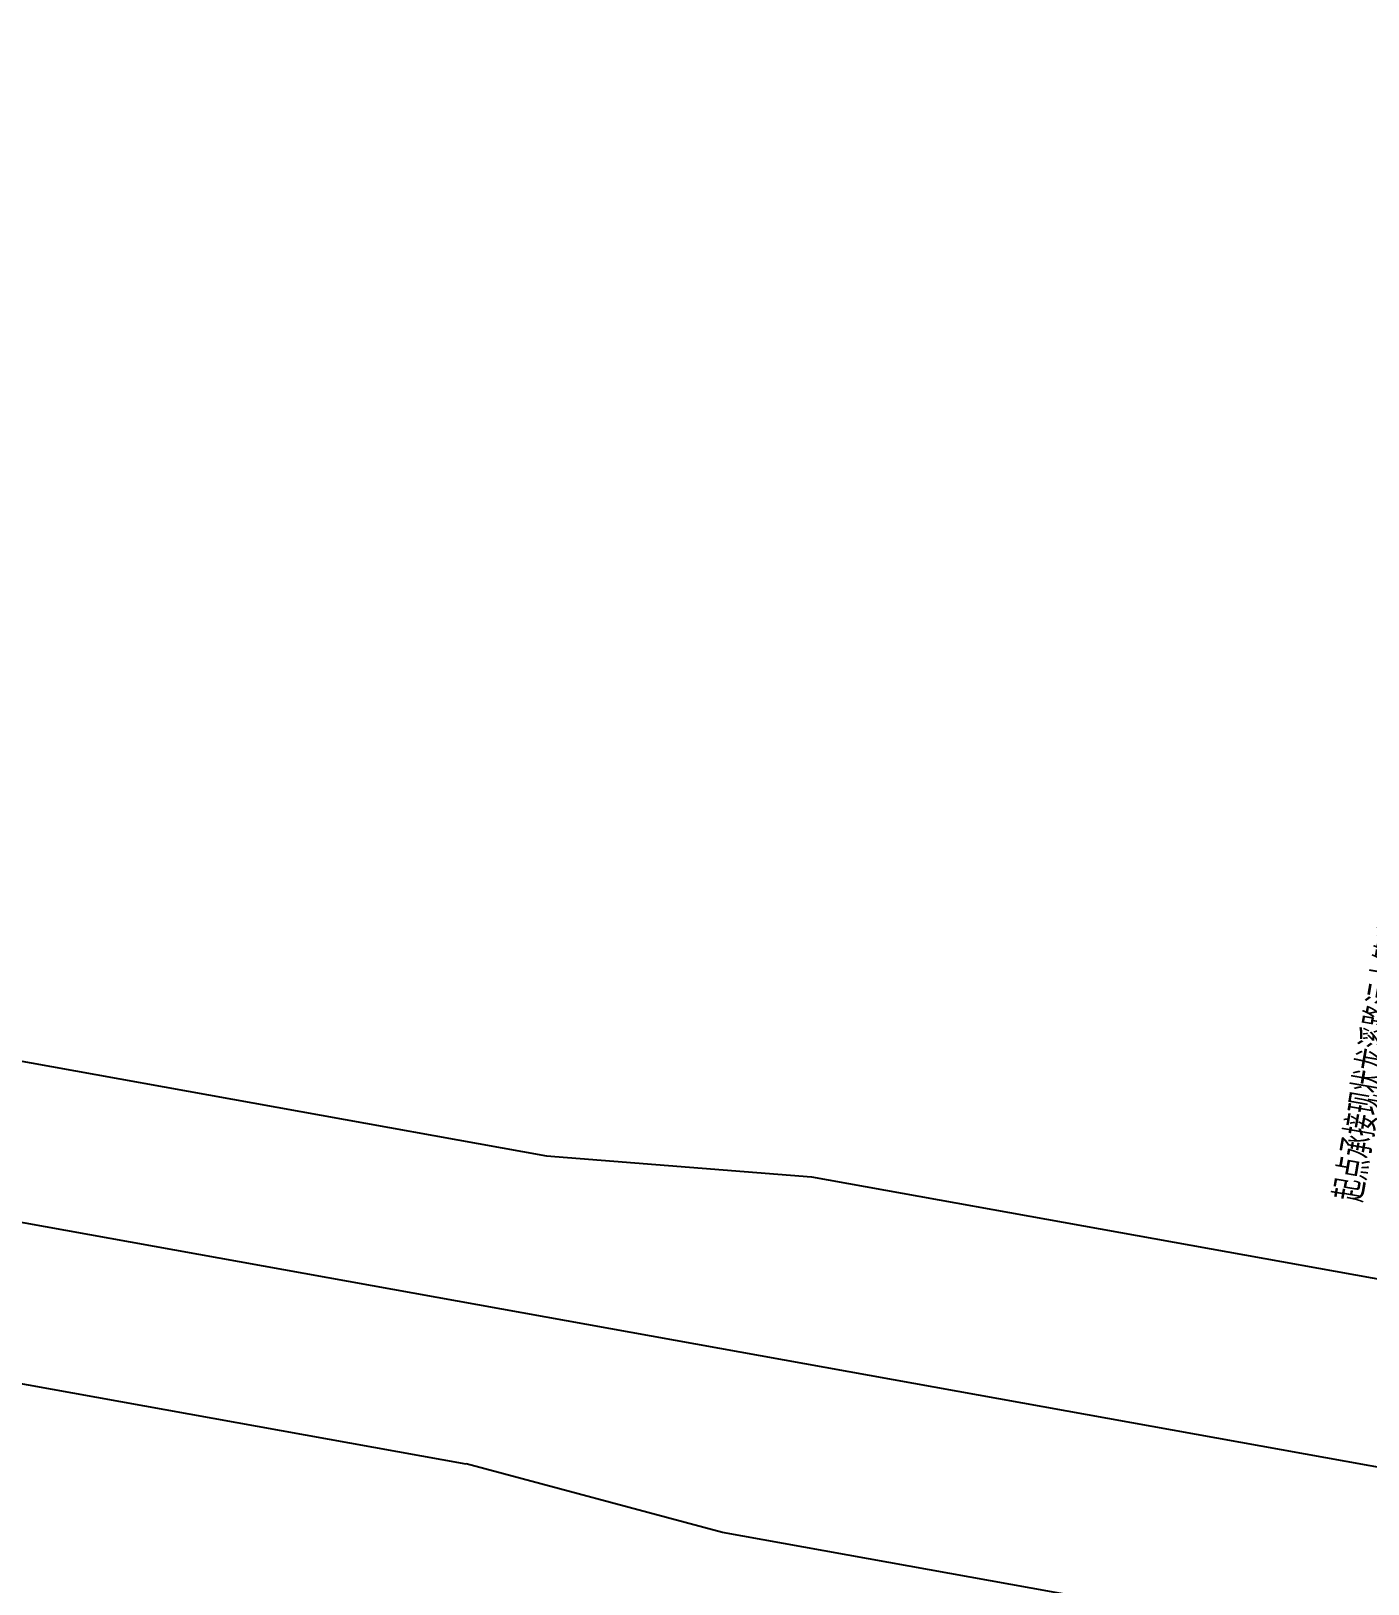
# Model space of a CAD drawing. Extents: x 529262 to 576451, y 2694391 to 2717535.
# Drawn here: x 562007.6 to 562159.2, y 2710433.2 to 2710609.4 of the extents above; entities that cross this region are included whole.
import ezdxf
from ezdxf.xclip import XClip

# ---------------------------------------------------------------- set-up
doc = ezdxf.new("R2010")
doc.units = 0
doc.header["$XCLIPFRAME"] = 0
for name, color, linetype in [('PP-COM', 7, 'Continuous'), ('RD-中线', 40, 'Continuous'), ('RD-红线', 7, 'Continuous'), ('纵断_分栏文字', 7, 'Continuous')]:
    doc.layers.add(name, color=color, linetype=linetype)
doc.styles.add('SMEDI', font='smsim.shx', dxfattribs={"width": 0.75, "height": 3.5, "bigfont": 'smfs.shx'})

# ---------------------------------------------------------------- blocks, each defined once
blk = doc.blocks.new('A$C19FD0107')
at = {"layer": 'RD-中线', "color": 8, "linetype": 'Continuous'}
blk.add_lwpolyline([(-10449.81, 16346.72), (-9310.39, 16141.18, 0.000025), (-9310.36, 16141.17), (-9264.68, 16132.94, -0.000026), (-9264.65, 16132.93), (-8548.04, 16003.66)], format="xyb", dxfattribs=at)
at = {"layer": 'RD-红线', "color": 8, "linetype": 'Continuous', "flags": 128}
for points in [[(-9257.64, 16113.38), (-8941.07, 16056.27)], [(-9054.33, 16113.28), (-8931.91, 16091.2)]]:
    blk.add_lwpolyline(points, dxfattribs=at)
at = {"layer": 'RD-红线', "color": 8}
for points in [[(-8931.91, 16091.2), (-8901.87, 16088.83), (-8827.98, 16075.5), (-8804.86, 16091.65)], [(-8911.96, 16048.48), (-8941.04, 16056.26)], [(-8839.23, 16035.36), (-8911.96, 16048.48)]]:
    blk.add_lwpolyline(points, dxfattribs=at)

msp = doc.modelspace()

# ---------------------------------------------------------------- block references
at = {"layer": 'PP-COM'}
ref = msp.add_blockref('A$C19FD0107', (570997.993, 2694390.603), dxfattribs=at)
XClip(ref).set_block_clipping_path([(-9366.4383134884, 14428.6043910822), (-3328.4480743363, 17452.7484863754)])

# ---------------------------------------------------------------- texts
at = {"layer": '纵断_分栏文字', "color": 3, "style": 'SMEDI', "width": 0.75}
msp.add_text('起点承接现状龙溪路污水管道，', height=3.5, rotation=80.16548, dxfattribs=at).set_placement((562158.72, 2710476.421))

doc.saveas('drawing.dxf')
